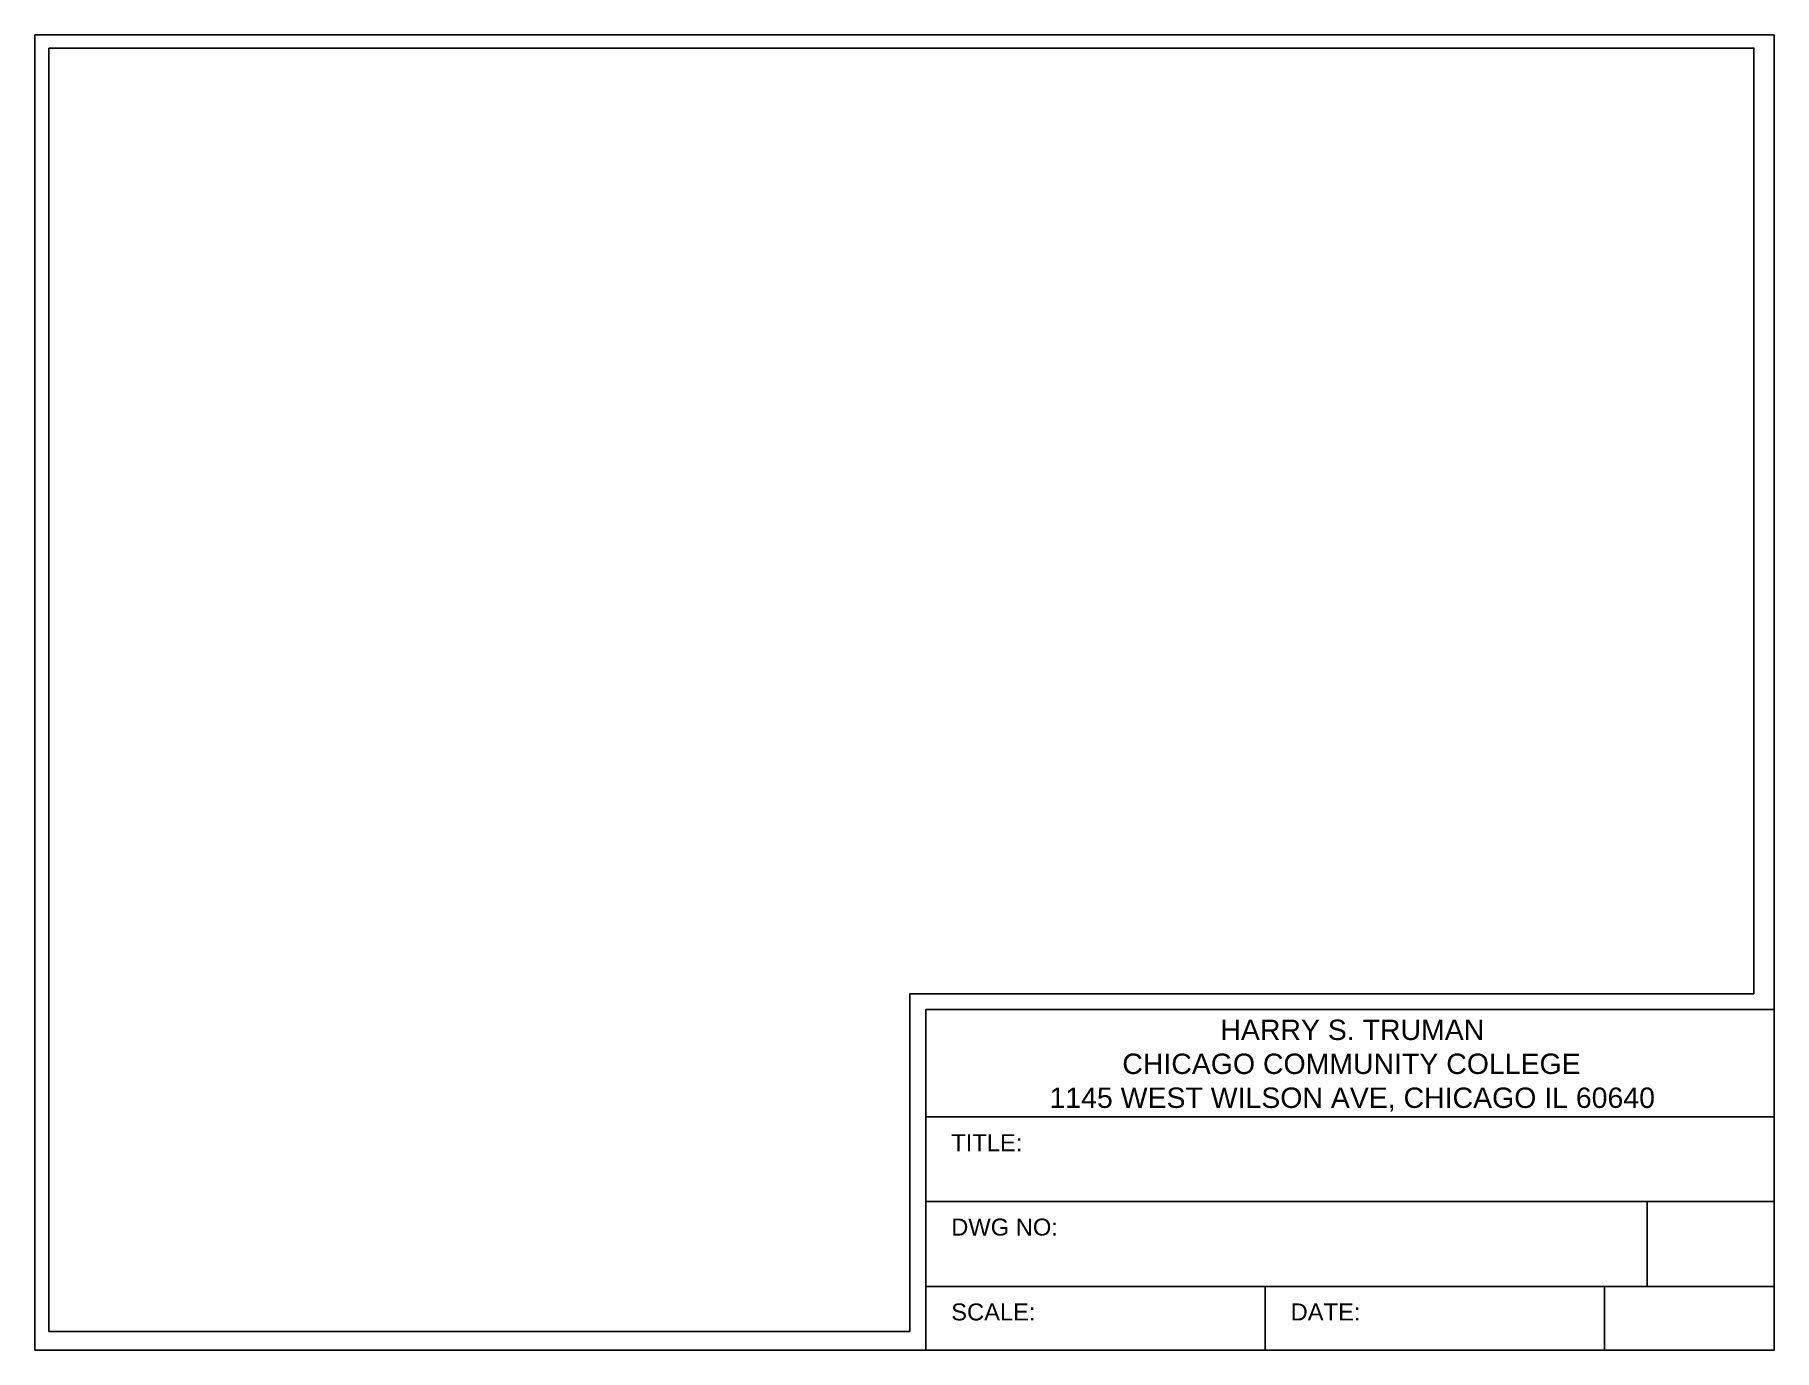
# Paper-space layout 'Layout1' of a CAD drawing. Header units: inches. Extents: x 0.1 to 10.4, y 0.1 to 7.9.
import ezdxf

# ---------------------------------------------------------------- set-up
doc = ezdxf.new("R2010")
doc.units = ezdxf.units.IN
doc.header["$MEASUREMENT"] = 0
doc.styles.get("Standard").update_dxf_attribs({"font": 'arial.ttf'})

# ---------------------------------------------------------------- blocks, each defined once
blk = doc.blocks.new('border')
for p, q in [((0, 0), (0, 7.75)), ((0, 7.75), (10.25, 7.75)), ((10.25, 7.75), (10.25, 2.75)), ((10.25, 2.75), (10.25, 1.375)), ((5.25, 1.375), (5.25, 2.006)), ((5.25, 2.006), (10.25, 2.006)), ((5.25, 0.875), (5.25, 1.375)), ((5.25, 1.375), (10.25, 1.375)), ((10.25, 1.375), (10.25, 0.875)), ((10.25, 0.875), (5.25, 0.875)), ((5.25, 0.875), (5.25, 0.375)), ((9.5, 0.375), (9.5, 0.875)), ((10.25, 0.375), (10.25, 0.875)), ((10.25, 0.375), (5.25, 0.375)), ((5.25, 0.375), (5.25, 0)), ((7.25, 0), (7.25, 0.375)), ((9.25, 0), (9.25, 0.375)), ((10.25, 0), (10.25, 0.375)), ((10.25, 0), (0, 0)), ((5.25, 0), (10.25, 0))]:
    blk.add_line(p, q)
at = {"attachment_point": 1}
for s, width, insert, char_height in [('\\pi1.7359;HARRY S. TRUMAN\\P\\pi1.1581;CHICAGO COMMUNITY COLLEGE\\P\\pi0.72898;1145 WEST WILSON AVE, CHICAGO IL 60640', 5, (5.25, 1.947), 0.12), ('DWG NO:', 0.66728, (5.4, 0.775), 0.1), ('SCALE:', 0.74694, (5.4, 0.275), 0.1), ('DATE:', 0.61007, (7.4, 0.275), 0.1)]:
    blk.add_mtext_dynamic_manual_height_columns(s, width=width, gutter_width=1, heights=[0], dxfattribs=dict(at, insert=insert, char_height=char_height))
at = {"insert": (5.4, 1.272), "char_height": 0.1, "attachment_point": 1}
blk.add_mtext('TITLE:', dxfattribs=at)
blk = doc.blocks.new('Border (inches)')
at = {"xscale": 1.005192842182395, "yscale": 1.005192842182395, "zscale": 1.005192842182395}
blk.add_blockref('border', (0, 0), dxfattribs=at)

psp = doc.layouts.get("Layout1")

# ---------------------------------------------------------------- linework, layer by layer
psp.add_lwpolyline([(0.2, 7.8), (10.3, 7.8), (10.3, 2.2), (5.3, 2.2), (5.3, 0.2), (0.2, 0.2), (0.2, 7.8)], close=True)

# ---------------------------------------------------------------- block references
psp.add_blockref('Border (inches)', (0.117, 0.089))

# ---------------------------------------------------------------- viewports
at = {"layer": '0', "view_target_point": (5.152, 3.895)}
vp = psp.add_viewport(center=(5.25, 4), size=(10.1, 7.6), view_center_point=(0, 0), view_height=7.89435, dxfattribs=at)
vp.dxf.flags = 0x10000  # cut along an outline
vp.dxf.clipping_boundary_handle = psp.add_lwpolyline([(0.2, 7.8), (10.3, 7.8), (10.3, 2.2), (5.3, 2.2), (5.3, 0.2), (0.2, 0.2), (0.2, 7.8)], format="xyb", close=True, dxfattribs={"invisible": 1}).dxf.handle

doc.saveas('drawing.dxf')
